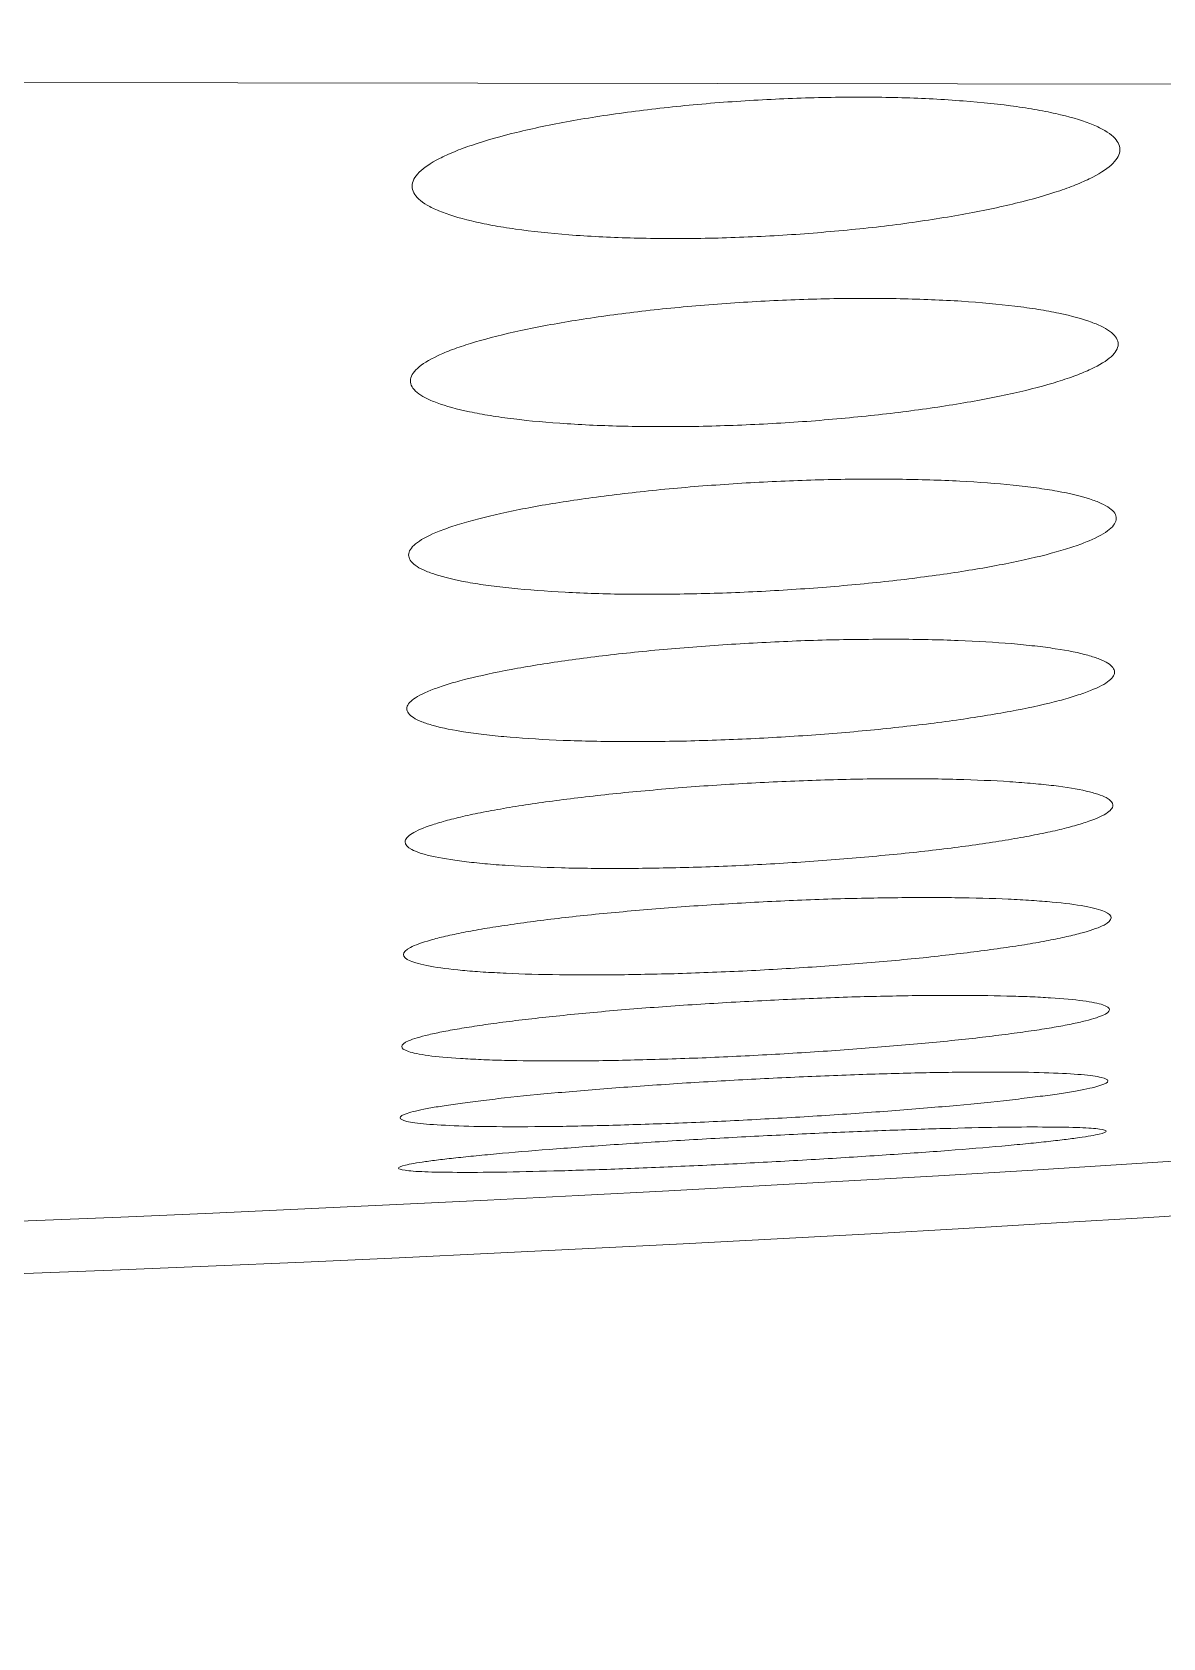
# Model space of a CAD drawing. Extents: x 16539 to 19738, y -91 to 2224.
# Drawn here: x 17463.883 to 17464.842, y 536.329 to 537.69 of the extents above; entities that cross this region are included whole.
import ezdxf

# ---------------------------------------------------------------- set-up
doc = ezdxf.new("R2010")
doc.units = 0
doc.header["$LTSCALE"] = 10
doc.header["$MEASUREMENT"] = 0
doc.layers.add('1', color=7, linetype='CONTINUOUS')

msp = doc.modelspace()

# ---------------------------------------------------------------- linework, layer by layer
at = {"layer": '1', "color": 7, "linetype": 'Continuous', "lineweight": 18}
msp.add_line((17489.1851, 537.6075), (17436.5459, 537.6896), dxfattribs=at)
for centre, major_axis, ratio, start_param, end_param in [((17462.0248, 538.036), (-8.25, 0.0106), 0.173648, 1.569323, 2.867046), ((17462.0248, 538.036), (8, -0.0102), 0.173648, 4.710916, 5.999901), ((17436.2908, 507.69), (-0.0507, -32.5), 0.999999, 0.711487, 2.732071)]:
    msp.add_ellipse(centre, major_axis=major_axis, ratio=ratio, start_param=start_param, end_param=end_param, dxfattribs=at)
at = {"layer": '1', "color": 7, "linetype": 'Continuous', "lineweight": 13}
msp.add_ellipse((17436.2916, 507.69), major_axis=(-0.0501, -32.0992), ratio=0.999999, start_param=0.711487, end_param=2.737519, dxfattribs=at)
at = {"layer": '1', "color": 7, "linetype": 'Continuous', "lineweight": 18}
for points, knots in [([(17464.8056, 537.59), (17464.8056, 537.5939), (17464.8037, 537.5975), (17464.798, 537.6028), (17464.7957, 537.6045), (17464.79, 537.6078), (17464.7866, 537.6095), (17464.7754, 537.6142), (17464.7662, 537.617), (17464.7499, 537.6209), (17464.744, 537.6221), (17464.7315, 537.6244), (17464.7249, 537.6255), (17464.7041, 537.6284), (17464.689, 537.63), (17464.6644, 537.6319), (17464.6559, 537.6325), (17464.6386, 537.6334), (17464.6209, 537.6341), (17464.6025, 537.6344), (17464.5838, 537.6345), (17464.5741, 537.6345), (17464.5451, 537.6341), (17464.5257, 537.6335), (17464.4963, 537.6319), (17464.4865, 537.6313), (17464.4669, 537.63), (17464.4571, 537.6292), (17464.4283, 537.6266), (17464.4096, 537.6245), (17464.3823, 537.6209), (17464.3733, 537.6197), (17464.3559, 537.617), (17464.3475, 537.6156), (17464.3231, 537.6112), (17464.308, 537.608), (17464.2799, 537.6012), (17464.2675, 537.5976), (17464.2511, 537.5921), (17464.246, 537.5902), (17464.2367, 537.5864), (17464.2324, 537.5844), (17464.2211, 537.5786), (17464.2154, 537.5747), (17464.2076, 537.5669), (17464.2056, 537.5629), (17464.2055, 537.5591)], [0, 0, 0, 0, 0.0625, 0.0625, 0.09375, 0.09375, 0.125, 0.125, 0.1875, 0.1875, 0.21875, 0.21875, 0.25, 0.25, 0.3125, 0.3125, 0.34375, 0.34375, 0.375, 0.40625, 0.40625, 0.4375, 0.4375, 0.5, 0.5, 0.53125, 0.53125, 0.5625, 0.5625, 0.625, 0.625, 0.65625, 0.65625, 0.6875, 0.6875, 0.75, 0.75, 0.8125, 0.8125, 0.84375, 0.84375, 0.875, 0.875, 0.9375, 0.9375, 1, 1, 1, 1]), ([(17464.2055, 537.5591), (17464.2055, 537.5553), (17464.2074, 537.5516), (17464.2131, 537.5464), (17464.2155, 537.5446), (17464.2211, 537.5413), (17464.2245, 537.5397), (17464.2358, 537.535), (17464.245, 537.5321), (17464.2613, 537.5283), (17464.2671, 537.527), (17464.2797, 537.5247), (17464.2863, 537.5237), (17464.307, 537.5207), (17464.3221, 537.5191), (17464.3467, 537.5172), (17464.3552, 537.5167), (17464.3725, 537.5158), (17464.3902, 537.5151), (17464.4086, 537.5148), (17464.4274, 537.5146), (17464.437, 537.5147), (17464.466, 537.515), (17464.4855, 537.5157), (17464.5148, 537.5172), (17464.5246, 537.5178), (17464.5443, 537.5192), (17464.554, 537.52), (17464.5829, 537.5226), (17464.6016, 537.5246), (17464.6288, 537.5282), (17464.6378, 537.5295), (17464.6552, 537.5322), (17464.6636, 537.5336), (17464.688, 537.538), (17464.7032, 537.5411), (17464.7312, 537.548), (17464.7437, 537.5515), (17464.76, 537.5571), (17464.7651, 537.559), (17464.7744, 537.5628), (17464.7787, 537.5647), (17464.7901, 537.5706), (17464.7958, 537.5745), (17464.8035, 537.5823), (17464.8056, 537.5862), (17464.8056, 537.59)], [0, 0, 0, 0, 0.0625, 0.0625, 0.09375, 0.09375, 0.125, 0.125, 0.1875, 0.1875, 0.21875, 0.21875, 0.25, 0.25, 0.3125, 0.3125, 0.34375, 0.34375, 0.375, 0.40625, 0.40625, 0.4375, 0.4375, 0.5, 0.5, 0.53125, 0.53125, 0.5625, 0.5625, 0.625, 0.625, 0.65625, 0.65625, 0.6875, 0.6875, 0.75, 0.75, 0.8125, 0.8125, 0.84375, 0.84375, 0.875, 0.875, 0.9375, 0.9375, 1, 1, 1, 1]), ([(17464.8041, 537.4251), (17464.8041, 537.4285), (17464.8022, 537.4318), (17464.7965, 537.4365), (17464.7941, 537.438), (17464.7884, 537.441), (17464.7851, 537.4425), (17464.7739, 537.4466), (17464.7647, 537.4491), (17464.7484, 537.4526), (17464.7425, 537.4536), (17464.73, 537.4556), (17464.7234, 537.4566), (17464.7026, 537.4591), (17464.6875, 537.4605), (17464.663, 537.4621), (17464.6545, 537.4625), (17464.6372, 537.4632), (17464.6195, 537.4638), (17464.6011, 537.4639), (17464.5824, 537.464), (17464.5727, 537.4639), (17464.5437, 537.4634), (17464.5243, 537.4627), (17464.495, 537.4612), (17464.4852, 537.4606), (17464.4655, 537.4593), (17464.4557, 537.4585), (17464.4269, 537.456), (17464.4082, 537.4541), (17464.3809, 537.4507), (17464.3719, 537.4495), (17464.3545, 537.447), (17464.3461, 537.4457), (17464.3217, 537.4416), (17464.3065, 537.4387), (17464.2784, 537.4324), (17464.266, 537.4291), (17464.2496, 537.4241), (17464.2445, 537.4224), (17464.2352, 537.4189), (17464.2309, 537.4171), (17464.2196, 537.4118), (17464.2138, 537.4082), (17464.2061, 537.4011), (17464.204, 537.3976), (17464.204, 537.3942)], [0, 0, 0, 0, 0.0625, 0.0625, 0.09375, 0.09375, 0.125, 0.125, 0.1875, 0.1875, 0.21875, 0.21875, 0.25, 0.25, 0.3125, 0.3125, 0.34375, 0.34375, 0.375, 0.40625, 0.40625, 0.4375, 0.4375, 0.5, 0.5, 0.53125, 0.53125, 0.5625, 0.5625, 0.625, 0.625, 0.65625, 0.65625, 0.6875, 0.6875, 0.75, 0.75, 0.8125, 0.8125, 0.84375, 0.84375, 0.875, 0.875, 0.9375, 0.9375, 1, 1, 1, 1]), ([(17464.204, 537.3942), (17464.204, 537.3907), (17464.2059, 537.3874), (17464.2116, 537.3827), (17464.2139, 537.3812), (17464.2196, 537.3782), (17464.223, 537.3768), (17464.2342, 537.3726), (17464.2434, 537.3701), (17464.2597, 537.3667), (17464.2656, 537.3656), (17464.2781, 537.3636), (17464.2847, 537.3627), (17464.3054, 537.3601), (17464.3205, 537.3588), (17464.3451, 537.3572), (17464.3536, 537.3567), (17464.3709, 537.356), (17464.3886, 537.3555), (17464.4069, 537.3553), (17464.4257, 537.3553), (17464.4353, 537.3553), (17464.4643, 537.3558), (17464.4838, 537.3565), (17464.5131, 537.358), (17464.5229, 537.3586), (17464.5426, 537.3599), (17464.5524, 537.3607), (17464.5812, 537.3632), (17464.5999, 537.3651), (17464.6271, 537.3685), (17464.6361, 537.3697), (17464.6535, 537.3722), (17464.662, 537.3735), (17464.6864, 537.3776), (17464.7015, 537.3805), (17464.7296, 537.3868), (17464.7421, 537.3901), (17464.7585, 537.3952), (17464.7635, 537.3969), (17464.7729, 537.4004), (17464.7771, 537.4022), (17464.7885, 537.4075), (17464.7942, 537.411), (17464.802, 537.4181), (17464.804, 537.4216), (17464.8041, 537.4251)], [0, 0, 0, 0, 0.0625, 0.0625, 0.09375, 0.09375, 0.125, 0.125, 0.1875, 0.1875, 0.21875, 0.21875, 0.25, 0.25, 0.3125, 0.3125, 0.34375, 0.34375, 0.375, 0.40625, 0.40625, 0.4375, 0.4375, 0.5, 0.5, 0.53125, 0.53125, 0.5625, 0.5625, 0.625, 0.625, 0.65625, 0.65625, 0.6875, 0.6875, 0.75, 0.75, 0.8125, 0.8125, 0.84375, 0.84375, 0.875, 0.875, 0.9375, 0.9375, 1, 1, 1, 1]), ([(17464.8025, 537.2775), (17464.8026, 537.2805), (17464.8007, 537.2835), (17464.795, 537.2876), (17464.7926, 537.2889), (17464.7869, 537.2916), (17464.7836, 537.2928), (17464.7724, 537.2965), (17464.7632, 537.2986), (17464.7469, 537.3016), (17464.741, 537.3025), (17464.7285, 537.3042), (17464.7219, 537.305), (17464.7012, 537.3071), (17464.6861, 537.3083), (17464.6616, 537.3095), (17464.6531, 537.3099), (17464.6358, 537.3104), (17464.6181, 537.3108), (17464.5997, 537.3109), (17464.581, 537.3108), (17464.5714, 537.3107), (17464.5424, 537.31), (17464.5229, 537.3093), (17464.4936, 537.3078), (17464.4838, 537.3073), (17464.4641, 537.3059), (17464.4543, 537.3052), (17464.4255, 537.3029), (17464.4068, 537.301), (17464.3795, 537.2979), (17464.3705, 537.2968), (17464.3531, 537.2944), (17464.3447, 537.2932), (17464.3202, 537.2895), (17464.3051, 537.2868), (17464.277, 537.281), (17464.2645, 537.278), (17464.2481, 537.2734), (17464.243, 537.2718), (17464.2337, 537.2687), (17464.2294, 537.2671), (17464.218, 537.2623), (17464.2123, 537.2591), (17464.2046, 537.2528), (17464.2025, 537.2496), (17464.2025, 537.2465)], [0, 0, 0, 0, 0.0625, 0.0625, 0.09375, 0.09375, 0.125, 0.125, 0.1875, 0.1875, 0.21875, 0.21875, 0.25, 0.25, 0.3125, 0.3125, 0.34375, 0.34375, 0.375, 0.40625, 0.40625, 0.4375, 0.4375, 0.5, 0.5, 0.53125, 0.53125, 0.5625, 0.5625, 0.625, 0.625, 0.65625, 0.65625, 0.6875, 0.6875, 0.75, 0.75, 0.8125, 0.8125, 0.84375, 0.84375, 0.875, 0.875, 0.9375, 0.9375, 1, 1, 1, 1]), ([(17464.2025, 537.2465), (17464.2025, 537.2435), (17464.2044, 537.2406), (17464.21, 537.2364), (17464.2124, 537.2351), (17464.2181, 537.2325), (17464.2214, 537.2312), (17464.2327, 537.2276), (17464.2419, 537.2254), (17464.2582, 537.2224), (17464.264, 537.2215), (17464.2765, 537.2198), (17464.2831, 537.219), (17464.3038, 537.2169), (17464.3189, 537.2158), (17464.3435, 537.2145), (17464.352, 537.2141), (17464.3693, 537.2136), (17464.3869, 537.2132), (17464.4053, 537.2132), (17464.424, 537.2132), (17464.4337, 537.2134), (17464.4627, 537.214), (17464.4821, 537.2147), (17464.5114, 537.2162), (17464.5212, 537.2168), (17464.5409, 537.2181), (17464.5507, 537.2188), (17464.5796, 537.2212), (17464.5983, 537.223), (17464.6255, 537.2261), (17464.6345, 537.2273), (17464.6519, 537.2296), (17464.6604, 537.2308), (17464.6848, 537.2346), (17464.7, 537.2373), (17464.7281, 537.243), (17464.7406, 537.246), (17464.7569, 537.2506), (17464.762, 537.2522), (17464.7713, 537.2553), (17464.7756, 537.2569), (17464.787, 537.2617), (17464.7927, 537.2649), (17464.8005, 537.2713), (17464.8025, 537.2744), (17464.8025, 537.2775)], [0, 0, 0, 0, 0.0625, 0.0625, 0.09375, 0.09375, 0.125, 0.125, 0.1875, 0.1875, 0.21875, 0.21875, 0.25, 0.25, 0.3125, 0.3125, 0.34375, 0.34375, 0.375, 0.40625, 0.40625, 0.4375, 0.4375, 0.5, 0.5, 0.53125, 0.53125, 0.5625, 0.5625, 0.625, 0.625, 0.65625, 0.65625, 0.6875, 0.6875, 0.75, 0.75, 0.8125, 0.8125, 0.84375, 0.84375, 0.875, 0.875, 0.9375, 0.9375, 1, 1, 1, 1]), ([(17464.801, 537.1472), (17464.8011, 537.1499), (17464.7992, 537.1524), (17464.7935, 537.156), (17464.7911, 537.1572), (17464.7855, 537.1594), (17464.7821, 537.1605), (17464.7709, 537.1636), (17464.7617, 537.1655), (17464.7454, 537.1679), (17464.7396, 537.1687), (17464.7271, 537.1701), (17464.7205, 537.1708), (17464.6998, 537.1725), (17464.6847, 537.1734), (17464.6602, 537.1744), (17464.6517, 537.1746), (17464.6344, 537.175), (17464.6168, 537.1752), (17464.5984, 537.1751), (17464.5797, 537.1749), (17464.5701, 537.1748), (17464.541, 537.1741), (17464.5216, 537.1733), (17464.4923, 537.1718), (17464.4825, 537.1712), (17464.4628, 537.17), (17464.453, 537.1693), (17464.4241, 537.167), (17464.4054, 537.1653), (17464.3781, 537.1624), (17464.3691, 537.1613), (17464.3517, 537.1592), (17464.3432, 537.158), (17464.3188, 537.1546), (17464.3036, 537.1521), (17464.2755, 537.1469), (17464.263, 537.1442), (17464.2466, 537.1401), (17464.2415, 537.1387), (17464.2322, 537.1359), (17464.2279, 537.1344), (17464.2165, 537.1301), (17464.2108, 537.1273), (17464.2031, 537.1217), (17464.201, 537.119), (17464.201, 537.1163)], [0, 0, 0, 0, 0.0625, 0.0625, 0.09375, 0.09375, 0.125, 0.125, 0.1875, 0.1875, 0.21875, 0.21875, 0.25, 0.25, 0.3125, 0.3125, 0.34375, 0.34375, 0.375, 0.40625, 0.40625, 0.4375, 0.4375, 0.5, 0.5, 0.53125, 0.53125, 0.5625, 0.5625, 0.625, 0.625, 0.65625, 0.65625, 0.6875, 0.6875, 0.75, 0.75, 0.8125, 0.8125, 0.84375, 0.84375, 0.875, 0.875, 0.9375, 0.9375, 1, 1, 1, 1]), ([(17464.201, 537.1163), (17464.201, 537.1136), (17464.2029, 537.1111), (17464.2086, 537.1075), (17464.2109, 537.1063), (17464.2166, 537.1041), (17464.2199, 537.103), (17464.2312, 537.0999), (17464.2403, 537.098), (17464.2566, 537.0956), (17464.2625, 537.0948), (17464.275, 537.0934), (17464.2816, 537.0927), (17464.3023, 537.091), (17464.3173, 537.0901), (17464.3418, 537.0891), (17464.3503, 537.0889), (17464.3676, 537.0885), (17464.3853, 537.0883), (17464.4036, 537.0884), (17464.4224, 537.0886), (17464.432, 537.0887), (17464.461, 537.0895), (17464.4805, 537.0902), (17464.5098, 537.0917), (17464.5196, 537.0923), (17464.5392, 537.0935), (17464.5491, 537.0942), (17464.5779, 537.0965), (17464.5967, 537.0982), (17464.6239, 537.1012), (17464.6329, 537.1022), (17464.6504, 537.1043), (17464.6588, 537.1055), (17464.6833, 537.1089), (17464.6985, 537.1114), (17464.7266, 537.1166), (17464.7391, 537.1193), (17464.7554, 537.1234), (17464.7605, 537.1248), (17464.7698, 537.1277), (17464.7741, 537.1291), (17464.7855, 537.1334), (17464.7912, 537.1362), (17464.799, 537.1418), (17464.801, 537.1446), (17464.801, 537.1472)], [0, 0, 0, 0, 0.0625, 0.0625, 0.09375, 0.09375, 0.125, 0.125, 0.1875, 0.1875, 0.21875, 0.21875, 0.25, 0.25, 0.3125, 0.3125, 0.34375, 0.34375, 0.375, 0.40625, 0.40625, 0.4375, 0.4375, 0.5, 0.5, 0.53125, 0.53125, 0.5625, 0.5625, 0.625, 0.625, 0.65625, 0.65625, 0.6875, 0.6875, 0.75, 0.75, 0.8125, 0.8125, 0.84375, 0.84375, 0.875, 0.875, 0.9375, 0.9375, 1, 1, 1, 1]), ([(17464.7996, 537.0344), (17464.7996, 537.0367), (17464.7977, 537.0388), (17464.792, 537.0419), (17464.7897, 537.0428), (17464.784, 537.0447), (17464.7807, 537.0456), (17464.7694, 537.0482), (17464.7603, 537.0497), (17464.744, 537.0517), (17464.7382, 537.0523), (17464.7257, 537.0534), (17464.7191, 537.0539), (17464.6984, 537.0553), (17464.6834, 537.0559), (17464.6589, 537.0566), (17464.6504, 537.0567), (17464.6331, 537.0569), (17464.6155, 537.057), (17464.5971, 537.0568), (17464.5784, 537.0565), (17464.5688, 537.0563), (17464.5397, 537.0554), (17464.5203, 537.0546), (17464.4909, 537.0531), (17464.4811, 537.0526), (17464.4615, 537.0513), (17464.4516, 537.0507), (17464.4227, 537.0485), (17464.404, 537.0469), (17464.3767, 537.0442), (17464.3677, 537.0432), (17464.3503, 537.0413), (17464.3418, 537.0402), (17464.3173, 537.0371), (17464.3021, 537.0349), (17464.281, 537.0314), (17464.2744, 537.0302), (17464.2619, 537.0278), (17464.2502, 537.0254), (17464.2401, 537.0229), (17464.2307, 537.0204), (17464.2264, 537.0191), (17464.2151, 537.0154), (17464.2093, 537.0129), (17464.2016, 537.0081), (17464.1996, 537.0057), (17464.1995, 537.0034)], [0, 0, 0, 0, 0.0625, 0.0625, 0.09375, 0.09375, 0.125, 0.125, 0.1875, 0.1875, 0.21875, 0.21875, 0.25, 0.25, 0.3125, 0.3125, 0.34375, 0.34375, 0.375, 0.40625, 0.40625, 0.4375, 0.4375, 0.5, 0.5, 0.53125, 0.53125, 0.5625, 0.5625, 0.625, 0.625, 0.65625, 0.65625, 0.6875, 0.6875, 0.75, 0.75, 0.78125, 0.78125, 0.8125, 0.84375, 0.84375, 0.875, 0.875, 0.9375, 0.9375, 1, 1, 1, 1]), ([(17464.1995, 537.0034), (17464.1995, 537.0011), (17464.2014, 536.9989), (17464.2071, 536.9959), (17464.2094, 536.9949), (17464.2151, 536.993), (17464.2184, 536.9921), (17464.2297, 536.9896), (17464.2388, 536.9881), (17464.2551, 536.9861), (17464.2609, 536.9855), (17464.2734, 536.9843), (17464.28, 536.9838), (17464.3007, 536.9825), (17464.3157, 536.9818), (17464.3402, 536.9812), (17464.3487, 536.981), (17464.366, 536.9809), (17464.3836, 536.9808), (17464.402, 536.981), (17464.4207, 536.9813), (17464.4303, 536.9815), (17464.4594, 536.9823), (17464.4788, 536.9831), (17464.5082, 536.9846), (17464.518, 536.9852), (17464.5376, 536.9864), (17464.5475, 536.9871), (17464.5764, 536.9893), (17464.5951, 536.9909), (17464.6224, 536.9936), (17464.6314, 536.9945), (17464.6489, 536.9965), (17464.6573, 536.9975), (17464.6818, 537.0007), (17464.697, 537.0029), (17464.7181, 537.0064), (17464.7247, 537.0076), (17464.7372, 537.01), (17464.7489, 537.0124), (17464.7591, 537.0149), (17464.7684, 537.0174), (17464.7727, 537.0186), (17464.784, 537.0224), (17464.7898, 537.0248), (17464.7975, 537.0297), (17464.7995, 537.0321), (17464.7996, 537.0344)], [0, 0, 0, 0, 0.0625, 0.0625, 0.09375, 0.09375, 0.125, 0.125, 0.1875, 0.1875, 0.21875, 0.21875, 0.25, 0.25, 0.3125, 0.3125, 0.34375, 0.34375, 0.375, 0.40625, 0.40625, 0.4375, 0.4375, 0.5, 0.5, 0.53125, 0.53125, 0.5625, 0.5625, 0.625, 0.625, 0.65625, 0.65625, 0.6875, 0.6875, 0.75, 0.75, 0.78125, 0.78125, 0.8125, 0.84375, 0.84375, 0.875, 0.875, 0.9375, 0.9375, 1, 1, 1, 1]), ([(17464.7981, 536.939), (17464.7982, 536.9409), (17464.7962, 536.9426), (17464.7906, 536.9451), (17464.7882, 536.9459), (17464.7826, 536.9474), (17464.7793, 536.9482), (17464.768, 536.9502), (17464.7589, 536.9514), (17464.7427, 536.9529), (17464.7368, 536.9533), (17464.7243, 536.9542), (17464.7178, 536.9545), (17464.6971, 536.9555), (17464.6821, 536.9559), (17464.6576, 536.9562), (17464.6491, 536.9562), (17464.6319, 536.9562), (17464.6142, 536.9561), (17464.5958, 536.9558), (17464.5771, 536.9554), (17464.5675, 536.9552), (17464.5385, 536.9542), (17464.519, 536.9534), (17464.4896, 536.9519), (17464.4798, 536.9513), (17464.4602, 536.9501), (17464.4503, 536.9495), (17464.4214, 536.9475), (17464.4026, 536.9459), (17464.3753, 536.9434), (17464.3663, 536.9426), (17464.3488, 536.9408), (17464.3404, 536.9399), (17464.3159, 536.937), (17464.3007, 536.935), (17464.2796, 536.9319), (17464.2729, 536.9309), (17464.2604, 536.9288), (17464.2487, 536.9266), (17464.2386, 536.9245), (17464.2292, 536.9224), (17464.225, 536.9213), (17464.2136, 536.918), (17464.2079, 536.916), (17464.2001, 536.9119), (17464.1981, 536.9098), (17464.1981, 536.9079)], [0, 0, 0, 0, 0.0625, 0.0625, 0.09375, 0.09375, 0.125, 0.125, 0.1875, 0.1875, 0.21875, 0.21875, 0.25, 0.25, 0.3125, 0.3125, 0.34375, 0.34375, 0.375, 0.40625, 0.40625, 0.4375, 0.4375, 0.5, 0.5, 0.53125, 0.53125, 0.5625, 0.5625, 0.625, 0.625, 0.65625, 0.65625, 0.6875, 0.6875, 0.75, 0.75, 0.78125, 0.78125, 0.8125, 0.84375, 0.84375, 0.875, 0.875, 0.9375, 0.9375, 1, 1, 1, 1]), ([(17464.1981, 536.9079), (17464.1981, 536.906), (17464.2, 536.9042), (17464.2056, 536.9018), (17464.208, 536.901), (17464.2136, 536.8995), (17464.217, 536.8987), (17464.2282, 536.8967), (17464.2373, 536.8955), (17464.2535, 536.894), (17464.2594, 536.8935), (17464.2719, 536.8927), (17464.2784, 536.8924), (17464.2991, 536.8914), (17464.3141, 536.891), (17464.3386, 536.8907), (17464.3471, 536.8906), (17464.3644, 536.8906), (17464.382, 536.8907), (17464.4004, 536.8911), (17464.4191, 536.8915), (17464.4287, 536.8917), (17464.4577, 536.8927), (17464.4772, 536.8935), (17464.5066, 536.895), (17464.5164, 536.8956), (17464.536, 536.8968), (17464.5459, 536.8974), (17464.5748, 536.8995), (17464.5936, 536.901), (17464.6209, 536.9035), (17464.6299, 536.9043), (17464.6474, 536.9061), (17464.6558, 536.9071), (17464.6803, 536.9099), (17464.6955, 536.9119), (17464.7166, 536.915), (17464.7233, 536.916), (17464.7358, 536.9181), (17464.7475, 536.9203), (17464.7576, 536.9224), (17464.767, 536.9246), (17464.7712, 536.9256), (17464.7826, 536.9289), (17464.7883, 536.9309), (17464.7961, 536.935), (17464.7981, 536.9371), (17464.7981, 536.939)], [0, 0, 0, 0, 0.0625, 0.0625, 0.09375, 0.09375, 0.125, 0.125, 0.1875, 0.1875, 0.21875, 0.21875, 0.25, 0.25, 0.3125, 0.3125, 0.34375, 0.34375, 0.375, 0.40625, 0.40625, 0.4375, 0.4375, 0.5, 0.5, 0.53125, 0.53125, 0.5625, 0.5625, 0.625, 0.625, 0.65625, 0.65625, 0.6875, 0.6875, 0.75, 0.75, 0.78125, 0.78125, 0.8125, 0.84375, 0.84375, 0.875, 0.875, 0.9375, 0.9375, 1, 1, 1, 1]), ([(17464.7967, 536.8611), (17464.7967, 536.8626), (17464.7948, 536.864), (17464.7892, 536.8659), (17464.7868, 536.8665), (17464.7812, 536.8676), (17464.7779, 536.8682), (17464.7667, 536.8697), (17464.7575, 536.8705), (17464.7413, 536.8716), (17464.7355, 536.8719), (17464.7231, 536.8724), (17464.7165, 536.8726), (17464.6959, 536.8731), (17464.6808, 536.8733), (17464.6564, 536.8733), (17464.6479, 536.8733), (17464.6306, 536.8731), (17464.613, 536.8728), (17464.5946, 536.8724), (17464.5759, 536.8719), (17464.5663, 536.8715), (17464.5372, 536.8705), (17464.5178, 536.8696), (17464.4884, 536.8681), (17464.4786, 536.8676), (17464.4589, 536.8664), (17464.449, 536.8658), (17464.42, 536.8639), (17464.4013, 536.8625), (17464.3739, 536.8602), (17464.3649, 536.8594), (17464.3474, 536.8578), (17464.339, 536.8569), (17464.3144, 536.8544), (17464.2992, 536.8527), (17464.2781, 536.85), (17464.2714, 536.8491), (17464.2589, 536.8472), (17464.2472, 536.8454), (17464.2371, 536.8436), (17464.2278, 536.8418), (17464.2235, 536.8409), (17464.2121, 536.8382), (17464.2064, 536.8365), (17464.1987, 536.8331), (17464.1967, 536.8315), (17464.1967, 536.83)], [0, 0, 0, 0, 0.0625, 0.0625, 0.09375, 0.09375, 0.125, 0.125, 0.1875, 0.1875, 0.21875, 0.21875, 0.25, 0.25, 0.3125, 0.3125, 0.34375, 0.34375, 0.375, 0.40625, 0.40625, 0.4375, 0.4375, 0.5, 0.5, 0.53125, 0.53125, 0.5625, 0.5625, 0.625, 0.625, 0.65625, 0.65625, 0.6875, 0.6875, 0.75, 0.75, 0.78125, 0.78125, 0.8125, 0.84375, 0.84375, 0.875, 0.875, 0.9375, 0.9375, 1, 1, 1, 1]), ([(17464.1967, 536.83), (17464.1966, 536.8284), (17464.1985, 536.8271), (17464.2042, 536.8251), (17464.2065, 536.8245), (17464.2122, 536.8234), (17464.2155, 536.8228), (17464.2267, 536.8213), (17464.2358, 536.8205), (17464.252, 536.8195), (17464.2578, 536.8192), (17464.2703, 536.8186), (17464.2769, 536.8184), (17464.2975, 536.8179), (17464.3125, 536.8177), (17464.337, 536.8177), (17464.3455, 536.8178), (17464.3627, 536.8179), (17464.3804, 536.8182), (17464.3987, 536.8187), (17464.4175, 536.8192), (17464.427, 536.8195), (17464.4561, 536.8205), (17464.4756, 536.8214), (17464.505, 536.8229), (17464.5148, 536.8235), (17464.5345, 536.8246), (17464.5443, 536.8253), (17464.5733, 536.8272), (17464.5921, 536.8286), (17464.6194, 536.8309), (17464.6284, 536.8317), (17464.6459, 536.8333), (17464.6544, 536.8341), (17464.6789, 536.8366), (17464.6941, 536.8384), (17464.7152, 536.8411), (17464.7219, 536.842), (17464.7344, 536.8438), (17464.7461, 536.8456), (17464.7562, 536.8474), (17464.7656, 536.8492), (17464.7699, 536.8502), (17464.7812, 536.8528), (17464.7869, 536.8546), (17464.7947, 536.8579), (17464.7967, 536.8595), (17464.7967, 536.8611)], [0, 0, 0, 0, 0.0625, 0.0625, 0.09375, 0.09375, 0.125, 0.125, 0.1875, 0.1875, 0.21875, 0.21875, 0.25, 0.25, 0.3125, 0.3125, 0.34375, 0.34375, 0.375, 0.40625, 0.40625, 0.4375, 0.4375, 0.5, 0.5, 0.53125, 0.53125, 0.5625, 0.5625, 0.625, 0.625, 0.65625, 0.65625, 0.6875, 0.6875, 0.75, 0.75, 0.78125, 0.78125, 0.8125, 0.84375, 0.84375, 0.875, 0.875, 0.9375, 0.9375, 1, 1, 1, 1]), ([(17464.7953, 536.8008), (17464.7953, 536.8019), (17464.7934, 536.8029), (17464.7878, 536.8042), (17464.7855, 536.8047), (17464.7798, 536.8054), (17464.7765, 536.8058), (17464.7653, 536.8068), (17464.7562, 536.8073), (17464.7347, 536.808), (17464.7221, 536.8083), (17464.6946, 536.8084), (17464.6796, 536.8083), (17464.6552, 536.808), (17464.6467, 536.8079), (17464.6295, 536.8075), (17464.6118, 536.8071), (17464.5935, 536.8065), (17464.5747, 536.8059), (17464.5652, 536.8055), (17464.536, 536.8043), (17464.5165, 536.8034), (17464.4871, 536.8019), (17464.4773, 536.8014), (17464.4576, 536.8002), (17464.4477, 536.7997), (17464.4187, 536.7978), (17464.3999, 536.7965), (17464.3725, 536.7945), (17464.3635, 536.7938), (17464.346, 536.7923), (17464.3375, 536.7916), (17464.313, 536.7894), (17464.2978, 536.7879), (17464.2767, 536.7856), (17464.27, 536.7848), (17464.2575, 536.7833), (17464.2458, 536.7818), (17464.2357, 536.7803), (17464.2263, 536.7788), (17464.2221, 536.7781), (17464.2107, 536.7759), (17464.205, 536.7746), (17464.1973, 536.772), (17464.1953, 536.7707), (17464.1953, 536.7696)], [0, 0, 0, 0, 0.0625, 0.0625, 0.09375, 0.09375, 0.125, 0.125, 0.1875, 0.1875, 0.25, 0.25, 0.3125, 0.3125, 0.34375, 0.34375, 0.375, 0.40625, 0.40625, 0.4375, 0.4375, 0.5, 0.5, 0.53125, 0.53125, 0.5625, 0.5625, 0.625, 0.625, 0.65625, 0.65625, 0.6875, 0.6875, 0.75, 0.75, 0.78125, 0.78125, 0.8125, 0.84375, 0.84375, 0.875, 0.875, 0.9375, 0.9375, 1, 1, 1, 1]), ([(17464.1953, 536.7696), (17464.1952, 536.7685), (17464.1971, 536.7675), (17464.2028, 536.7661), (17464.2051, 536.7657), (17464.2107, 536.7649), (17464.214, 536.7646), (17464.2252, 536.7636), (17464.2343, 536.7631), (17464.2559, 536.7623), (17464.2684, 536.7621), (17464.2959, 536.762), (17464.3109, 536.762), (17464.3353, 536.7623), (17464.3438, 536.7625), (17464.3611, 536.7629), (17464.3787, 536.7633), (17464.3971, 536.7639), (17464.4158, 536.7645), (17464.4254, 536.7649), (17464.4545, 536.766), (17464.474, 536.7669), (17464.5034, 536.7685), (17464.5132, 536.769), (17464.5329, 536.7701), (17464.5428, 536.7707), (17464.5718, 536.7726), (17464.5906, 536.7739), (17464.618, 536.7759), (17464.627, 536.7766), (17464.6446, 536.7781), (17464.653, 536.7788), (17464.6776, 536.781), (17464.6928, 536.7825), (17464.7139, 536.7848), (17464.7206, 536.7856), (17464.7331, 536.7871), (17464.7448, 536.7886), (17464.7549, 536.7901), (17464.7642, 536.7916), (17464.7685, 536.7923), (17464.7798, 536.7944), (17464.7855, 536.7958), (17464.7933, 536.7984), (17464.7953, 536.7996), (17464.7953, 536.8008)], [0, 0, 0, 0, 0.0625, 0.0625, 0.09375, 0.09375, 0.125, 0.125, 0.1875, 0.1875, 0.25, 0.25, 0.3125, 0.3125, 0.34375, 0.34375, 0.375, 0.40625, 0.40625, 0.4375, 0.4375, 0.5, 0.5, 0.53125, 0.53125, 0.5625, 0.5625, 0.625, 0.625, 0.65625, 0.65625, 0.6875, 0.6875, 0.75, 0.75, 0.78125, 0.78125, 0.8125, 0.84375, 0.84375, 0.875, 0.875, 0.9375, 0.9375, 1, 1, 1, 1]), ([(17464.1939, 536.7269), (17464.1938, 536.7262), (17464.1957, 536.7256), (17464.2014, 536.7248), (17464.2037, 536.7246), (17464.2093, 536.7241), (17464.2126, 536.724), (17464.2238, 536.7235), (17464.2329, 536.7234), (17464.2544, 536.7233), (17464.2669, 536.7233), (17464.2943, 536.7237), (17464.3093, 536.7241), (17464.3337, 536.7247), (17464.3422, 536.725), (17464.3595, 536.7255), (17464.3683, 536.7258), (17464.3953, 536.7268), (17464.414, 536.7276), (17464.4529, 536.7293), (17464.4724, 536.7302), (17464.5019, 536.7318), (17464.5117, 536.7323), (17464.5314, 536.7334), (17464.5413, 536.734), (17464.5704, 536.7357), (17464.5892, 536.7369), (17464.6166, 536.7387), (17464.6257, 536.7394), (17464.6432, 536.7406), (17464.6517, 536.7412), (17464.6762, 536.7431), (17464.6915, 536.7444), (17464.7126, 536.7463), (17464.7193, 536.7469), (17464.7318, 536.7481), (17464.7435, 536.7493), (17464.7536, 536.7505), (17464.7629, 536.7516), (17464.7672, 536.7522), (17464.7785, 536.7538), (17464.7842, 536.7548), (17464.7919, 536.7566), (17464.7939, 536.7574), (17464.7939, 536.7582)], [0, 0, 0, 0, 0.0625, 0.0625, 0.09375, 0.09375, 0.125, 0.125, 0.1875, 0.1875, 0.25, 0.25, 0.3125, 0.3125, 0.34375, 0.34375, 0.375, 0.375, 0.4375, 0.4375, 0.5, 0.5, 0.53125, 0.53125, 0.5625, 0.5625, 0.625, 0.625, 0.65625, 0.65625, 0.6875, 0.6875, 0.75, 0.75, 0.78125, 0.78125, 0.8125, 0.84375, 0.84375, 0.875, 0.875, 0.9375, 0.9375, 1, 1, 1, 1]), ([(17464.7939, 536.7582), (17464.7939, 536.7589), (17464.792, 536.7595), (17464.7864, 536.7603), (17464.7841, 536.7605), (17464.7785, 536.761), (17464.7752, 536.7611), (17464.764, 536.7616), (17464.7549, 536.7617), (17464.7334, 536.7618), (17464.7209, 536.7618), (17464.6935, 536.7614), (17464.6785, 536.7611), (17464.6541, 536.7604), (17464.6456, 536.7602), (17464.6283, 536.7596), (17464.6195, 536.7593), (17464.5925, 536.7583), (17464.5738, 536.7576), (17464.5349, 536.7558), (17464.5153, 536.7549), (17464.4859, 536.7534), (17464.4761, 536.7528), (17464.4564, 536.7518), (17464.4465, 536.7512), (17464.4174, 536.7495), (17464.3986, 536.7483), (17464.3712, 536.7464), (17464.3621, 536.7458), (17464.3446, 536.7445), (17464.3361, 536.7439), (17464.3115, 536.742), (17464.2963, 536.7407), (17464.2752, 536.7389), (17464.2685, 536.7382), (17464.256, 536.737), (17464.2443, 536.7358), (17464.2342, 536.7347), (17464.2249, 536.7335), (17464.2206, 536.733), (17464.2093, 536.7314), (17464.2036, 536.7304), (17464.1959, 536.7285), (17464.1939, 536.7277), (17464.1939, 536.7269)], [0, 0, 0, 0, 0.0625, 0.0625, 0.09375, 0.09375, 0.125, 0.125, 0.1875, 0.1875, 0.25, 0.25, 0.3125, 0.3125, 0.34375, 0.34375, 0.375, 0.375, 0.4375, 0.4375, 0.5, 0.5, 0.53125, 0.53125, 0.5625, 0.5625, 0.625, 0.625, 0.65625, 0.65625, 0.6875, 0.6875, 0.75, 0.75, 0.78125, 0.78125, 0.8125, 0.84375, 0.84375, 0.875, 0.875, 0.9375, 0.9375, 1, 1, 1, 1])]:
    msp.add_open_spline(points, degree=3, knots=knots, dxfattribs=at)

doc.saveas('drawing.dxf')
